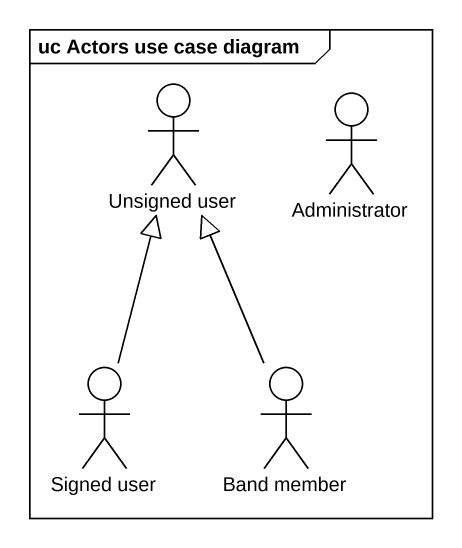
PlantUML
@startuml
mainframe uc Actors use case diagram
actor "Unsigned user" as Unsigned_user
actor Administrator
actor "Signed user" as Signed_user
actor "Band member" as Band_member
Signed_user -up-|> Unsigned_user
Band_member -up-|> Unsigned_user
@enduml
